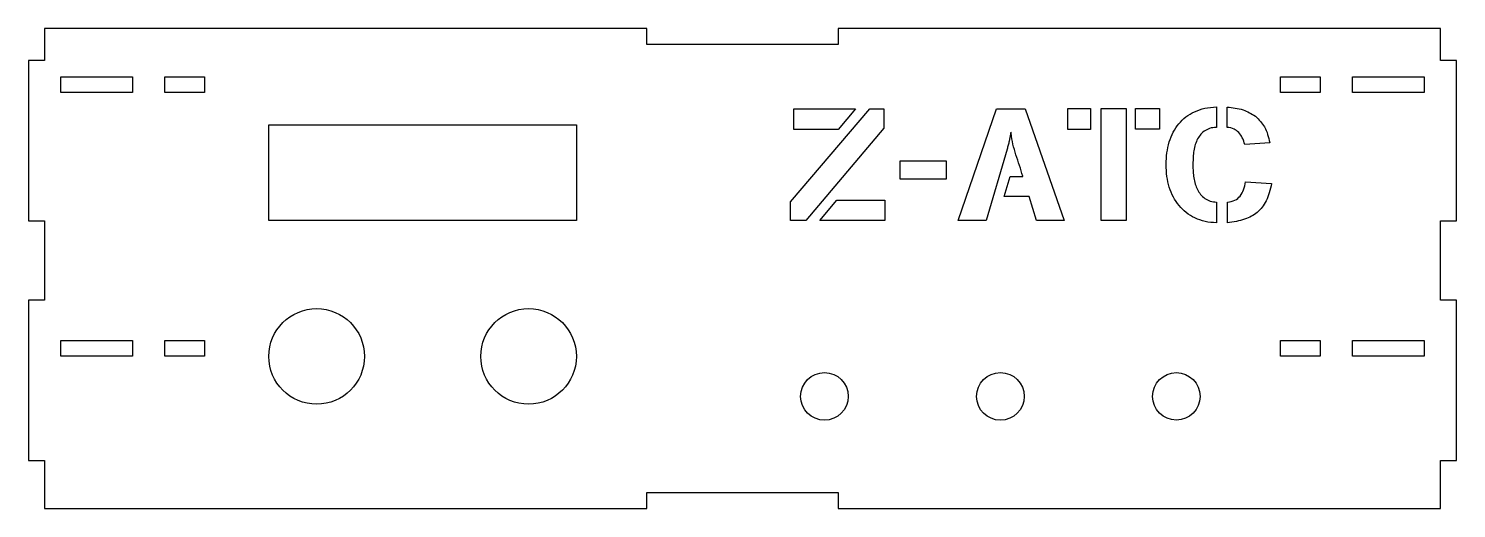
# Model space of a CAD drawing. Header units: millimetres. Extents: x -89 to 89, y -30 to 30.
import ezdxf

# ---------------------------------------------------------------- set-up
doc = ezdxf.new("R2010")
doc.units = ezdxf.units.MM
doc.layers.get('0').update_dxf_attribs({"linetype": 'CONTINUOUS'})

msp = doc.modelspace()

# ---------------------------------------------------------------- linework, layer by layer
for p, q in [((-11.97, 30.02), (-87.27, 30.02)), ((-87.27, 30.02), (-87.27, 26.02)), ((-11.97, 28.02), (-11.97, 30.02)), ((87.28, 30.02), (11.98, 30.02)), ((11.98, 30.02), (11.98, 28.02)), ((87.28, 26.02), (87.28, 30.02)), ((11.98, 28.02), (-11.97, 28.02)), ((-87.27, 26.02), (-89.27, 26.02)), ((-89.27, 26.02), (-89.27, 5.98)), ((89.28, 26.02), (87.28, 26.02)), ((89.28, 5.98), (89.28, 26.02)), ((-85.23, 22.02), (-85.23, 23.97)), ((-85.23, 23.97), (-76.27, 23.97)), ((-76.27, 23.97), (-76.27, 22.02)), ((-72.22, 22.02), (-72.22, 23.97)), ((-72.22, 23.97), (-67.28, 23.97)), ((-67.28, 23.97), (-67.28, 22.02)), ((67.28, 22.02), (67.28, 23.97)), ((67.28, 23.97), (72.23, 23.97)), ((72.23, 23.97), (72.23, 22.02)), ((76.28, 22.02), (76.28, 23.97)), ((76.28, 23.97), (85.23, 23.97)), ((85.23, 23.97), (85.23, 22.02)), ((-76.27, 22.02), (-85.23, 22.02)), ((-67.28, 22.02), (-72.22, 22.02)), ((72.23, 22.02), (67.28, 22.02)), ((85.23, 22.02), (76.28, 22.02)), ((6.01, 8.33), (15.92, 19.98)), ((6.43, 17.39), (6.43, 19.98)), ((6.43, 19.98), (14.15, 19.98)), ((14.15, 19.98), (11.96, 17.39)), ((15.92, 19.98), (17.68, 19.98)), ((17.68, 19.98), (17.68, 17.57)), ((26.96, 6.02), (31.76, 19.98)), ((31.76, 19.98), (35.33, 19.98)), ((35.33, 19.98), (40.23, 6.02)), ((40.69, 17.41), (40.69, 20)), ((40.69, 20), (43.5, 20)), ((43.5, 20), (43.5, 17.41)), ((44.85, 6.02), (44.85, 20)), ((44.85, 20), (47.98, 20)), ((47.98, 20), (47.98, 6.02)), ((49.15, 17.43), (49.15, 20)), ((49.15, 20), (52.16, 20)), ((52.16, 20), (52.16, 17.43)), ((59.26, 20.21), (59.26, 17.67)), ((60.61, 17.66), (60.61, 20.19)), ((-59.22, 6.02), (-59.22, 17.98)), ((-59.22, 17.98), (-20.77, 17.98)), ((-20.77, 17.98), (-20.77, 6.02)), ((11.96, 17.39), (6.43, 17.39)), ((17.68, 17.57), (7.9, 6.02)), ((33.57, 17.07), (33.34, 15.93)), ((43.5, 17.41), (40.69, 17.41)), ((52.16, 17.43), (49.15, 17.43)), ((59.26, 17.67), (59.26, 17.66)), ((33.08, 14.95), (30.47, 6.02)), ((65.94, 15.74), (62.81, 15.51)), ((19.71, 11.16), (19.71, 13.47)), ((19.71, 13.47), (25.48, 13.47)), ((25.48, 13.47), (25.48, 11.16)), ((25.48, 11.16), (19.71, 11.16)), ((32.74, 9.02), (33.49, 11.5)), ((33.49, 11.5), (35.06, 11.52)), ((62.89, 10.85), (66.16, 10.64)), ((35.85, 9.02), (32.74, 9.02)), ((36.77, 6.02), (35.85, 9.02)), ((6.01, 6.02), (6.01, 8.33)), ((9.66, 6.02), (11.78, 8.56)), ((11.78, 8.56), (17.8, 8.56)), ((17.8, 8.56), (17.8, 6.02)), ((59.28, 8.32), (59.28, 5.73)), ((60.63, 5.71), (60.63, 8.3)), ((-89.27, 5.98), (-87.27, 5.98)), ((-87.27, 5.98), (-87.27, -3.97)), ((-20.77, 6.02), (-59.22, 6.02)), ((7.9, 6.02), (6.01, 6.02)), ((17.8, 6.02), (9.66, 6.02)), ((30.47, 6.02), (26.96, 6.02)), ((40.23, 6.02), (36.77, 6.02)), ((47.98, 6.02), (44.85, 6.02)), ((87.28, -3.97), (87.28, 5.98)), ((87.28, 5.98), (89.28, 5.98)), ((-87.27, -3.97), (-89.27, -3.97)), ((-89.27, -3.97), (-89.27, -24.02)), ((89.28, -3.97), (87.28, -3.97)), ((89.28, -24.02), (89.28, -3.97)), ((-85.23, -9.02), (-76.27, -9.02)), ((-85.23, -10.97), (-85.23, -9.02)), ((-76.27, -9.02), (-76.27, -10.97)), ((-72.22, -9.02), (-67.28, -9.02)), ((-72.22, -10.97), (-72.22, -9.02)), ((-67.28, -9.02), (-67.28, -10.97)), ((67.28, -10.97), (67.28, -9.02)), ((67.28, -9.02), (72.23, -9.02)), ((72.23, -9.02), (72.23, -10.97)), ((76.28, -10.97), (76.28, -9.02)), ((76.28, -9.02), (85.23, -9.02)), ((85.23, -9.02), (85.23, -10.97)), ((-76.27, -10.97), (-85.23, -10.97)), ((-67.28, -10.97), (-72.22, -10.97)), ((72.23, -10.97), (67.28, -10.97)), ((85.23, -10.97), (76.28, -10.97)), ((-89.27, -24.02), (-87.27, -24.02)), ((-87.27, -24.02), (-87.27, -30.02)), ((87.28, -30.02), (87.28, -24.02)), ((87.28, -24.02), (89.28, -24.02)), ((-11.97, -30.02), (-11.97, -28.02)), ((-11.97, -28.02), (11.98, -28.02)), ((11.98, -28.02), (11.98, -30.02)), ((-87.27, -30.02), (-11.97, -30.02)), ((11.98, -30.02), (87.28, -30.02))]:
    msp.add_line(p, q)
for centre, radius in [((-53.25, -11), 5.98), ((-26.75, -11), 5.98), ((10.25, -16), 2.98), ((32.25, -16), 2.98), ((54.25, -16), 2.97)]:
    msp.add_circle(centre, radius)
for points, knots in [([(56.52, 19.62), (56.94, 19.78), (57.37, 19.95), (57.81, 20.05), (58.28, 20.15), (58.77, 20.18), (59.26, 20.21)], [-0.2857697, -0.2857697, -0.2857697, -0.2857697, -0.1494699, -0.1494699, -0.1494699, -0.0026383, -0.0026383, -0.0026383, -0.0026383]), ([(60.61, 20.19), (61.29, 20.13), (61.97, 20.07), (62.59, 19.85), (63.14, 19.66), (63.64, 19.36), (64.15, 19.06)], [-0.3772692, -0.3772692, -0.3772692, -0.3772692, -0.1755349, -0.1755349, -0.1755349, -0.000324, -0.000324, -0.000324, -0.000324]), ([(53.37, 15.83), (53.52, 16.25), (53.66, 16.67), (53.86, 17.06), (54.06, 17.42), (54.3, 17.76), (54.55, 18.1)], [-0.257856, -0.257856, -0.257856, -0.257856, -0.1253685, -0.1253685, -0.1253685, -0.0001581, -0.0001581, -0.0001581, -0.0001581]), ([(54.55, 18.1), (54.83, 18.41), (55.11, 18.71), (55.44, 18.96), (55.77, 19.22), (56.14, 19.42), (56.52, 19.62)], [-0.2509611, -0.2509611, -0.2509611, -0.2509611, -0.126997, -0.126997, -0.126997, -0.0001524, -0.0001524, -0.0001524, -0.0001524]), ([(64.15, 19.06), (64.57, 18.63), (64.98, 18.21), (65.27, 17.72), (65.61, 17.13), (65.77, 16.44), (65.94, 15.74)], [-0.3872797, -0.3872797, -0.3872797, -0.3872797, -0.212191, -0.212191, -0.212191, -0.0028555, -0.0028555, -0.0028555, -0.0028555]), ([(34.19, 14.21), (34.06, 14.65), (33.92, 15.09), (33.82, 15.55), (33.72, 16), (33.66, 16.46), (33.59, 16.92), (33.58, 16.97), (33.58, 17.02), (33.57, 17.07)], [-0.278875, -0.278875, -0.278875, -0.278875, -0.1399035, -0.1399035, -0.1399035, 0, 0, 0, 0.014694, 0.014694, 0.014694, 0.014694]), ([(57.71, 17.18), (57.71, 17.18), (57.71, 17.18), (57.71, 17.18), (57.53, 17.02), (57.35, 16.86), (57.21, 16.68), (57.06, 16.48), (56.94, 16.27), (56.82, 16.05), (56.82, 16.05), (56.82, 16.05), (56.82, 16.05)], [-0.143669, -0.143669, -0.143669, -0.143669, -0.1434293, -0.1434293, -0.1434293, -0.0727187, -0.0727187, -0.0727187, 0, 0, 0, 0.0001138, 0.0001138, 0.0001138, 0.0001138]), ([(59.26, 17.66), (58.96, 17.64), (58.67, 17.62), (58.39, 17.52), (58.15, 17.44), (57.93, 17.31), (57.71, 17.18), (57.71, 17.18), (57.71, 17.18), (57.71, 17.18)], [-0.1623001, -0.1623001, -0.1623001, -0.1623001, -0.0755794, -0.0755794, -0.0755794, 0, 0, 0, 0.0002386, 0.0002386, 0.0002386, 0.0002386]), ([(62.07, 17.02), (62.06, 17.02), (62.06, 17.02), (62.06, 17.02), (61.87, 17.18), (61.68, 17.35), (61.46, 17.45), (61.2, 17.58), (60.91, 17.62), (60.61, 17.66)], [-0.1626962, -0.1626962, -0.1626962, -0.1626962, -0.1624241, -0.1624241, -0.1624241, -0.0890126, -0.0890126, -0.0890126, -0.0021243, -0.0021243, -0.0021243, -0.0021243]), ([(62.81, 15.51), (62.72, 15.8), (62.63, 16.1), (62.49, 16.37), (62.38, 16.6), (62.22, 16.81), (62.07, 17.01), (62.07, 17.02), (62.07, 17.02), (62.07, 17.02)], [-0.1682774, -0.1682774, -0.1682774, -0.1682774, -0.0768262, -0.0768262, -0.0768262, 0, 0, 0, 0.0002755, 0.0002755, 0.0002755, 0.0002755]), ([(33.34, 15.93), (33.31, 15.76), (33.27, 15.6), (33.23, 15.44), (33.18, 15.28), (33.13, 15.11), (33.08, 14.95), (33.08, 14.95), (33.08, 14.95), (33.08, 14.95)], [-0.1014248, -0.1014248, -0.1014248, -0.1014248, -0.05158, -0.05158, -0.05158, 0, 0, 0, 0.0000656, 0.0000656, 0.0000656, 0.0000656]), ([(52.97, 13), (52.99, 13.5), (53, 13.99), (53.07, 14.48), (53.14, 14.93), (53.25, 15.38), (53.37, 15.83)], [-0.2875328, -0.2875328, -0.2875328, -0.2875328, -0.1392695, -0.1392695, -0.1392695, -0.0000996, -0.0000996, -0.0000996, -0.0000996]), ([(56.4, 14.54), (56.4, 14.54), (56.4, 14.54), (56.4, 14.54), (56.38, 14.27), (56.36, 14), (56.34, 13.73), (56.33, 13.46), (56.33, 13.19), (56.32, 12.92), (56.32, 12.92), (56.32, 12.92), (56.32, 12.92)], [-0.1623254, -0.1623254, -0.1623254, -0.1623254, -0.1622455, -0.1622455, -0.1622455, -0.0805248, -0.0805248, -0.0805248, 0, 0, 0, 0.0000407, 0.0000407, 0.0000407, 0.0000407]), ([(56.82, 16.05), (56.82, 16.05), (56.82, 16.05), (56.82, 16.05), (56.73, 15.82), (56.63, 15.58), (56.56, 15.34), (56.48, 15.08), (56.44, 14.81), (56.4, 14.54), (56.4, 14.54), (56.4, 14.54), (56.4, 14.54)], [-0.1564272, -0.1564272, -0.1564272, -0.1564272, -0.1563129, -0.1563129, -0.1563129, -0.0809969, -0.0809969, -0.0809969, 0, 0, 0, 0.0000796, 0.0000796, 0.0000796, 0.0000796]), ([(35.06, 11.52), (35.06, 11.53), (35.05, 11.54), (35.05, 11.55), (34.91, 11.99), (34.78, 12.44), (34.64, 12.88), (34.49, 13.33), (34.34, 13.77), (34.19, 14.21)], [-0.2829047, -0.2829047, -0.2829047, -0.2829047, -0.2795747, -0.2795747, -0.2795747, -0.1397731, -0.1397731, -0.1397731, -0.000043, -0.000043, -0.000043, -0.000043]), ([(53.37, 10.17), (53.25, 10.62), (53.14, 11.07), (53.07, 11.53), (53, 12.02), (52.99, 12.51), (52.97, 13)], [-0.2874666, -0.2874666, -0.2874666, -0.2874666, -0.1473398, -0.1473398, -0.1473398, -0.0000741, -0.0000741, -0.0000741, -0.0000741]), ([(56.32, 12.92), (56.32, 12.92), (56.32, 12.92), (56.32, 12.92), (56.33, 12.66), (56.33, 12.39), (56.35, 12.13), (56.37, 11.87), (56.41, 11.6), (56.44, 11.34), (56.44, 11.34), (56.44, 11.34), (56.44, 11.34)], [-0.1586059, -0.1586059, -0.1586059, -0.1586059, -0.1585652, -0.1585652, -0.1585652, -0.0800079, -0.0800079, -0.0800079, 0, 0, 0, 0.0000606, 0.0000606, 0.0000606, 0.0000606]), ([(56.44, 11.34), (56.44, 11.34), (56.44, 11.34), (56.44, 11.34), (56.49, 11.08), (56.54, 10.82), (56.61, 10.57), (56.69, 10.33), (56.78, 10.1), (56.88, 9.87), (56.88, 9.87), (56.88, 9.87), (56.88, 9.87)], [-0.1529869, -0.1529869, -0.1529869, -0.1529869, -0.1529264, -0.1529264, -0.1529264, -0.0745603, -0.0745603, -0.0745603, 0, 0, 0, 0.0001509, 0.0001509, 0.0001509, 0.0001509]), ([(62.25, 9.06), (62.25, 9.06), (62.25, 9.07), (62.25, 9.07), (62.4, 9.32), (62.56, 9.57), (62.66, 9.84), (62.78, 10.16), (62.84, 10.51), (62.89, 10.85)], [-0.1931159, -0.1931159, -0.1931159, -0.1931159, -0.192772, -0.192772, -0.192772, -0.1055368, -0.1055368, -0.1055368, -0.0022755, -0.0022755, -0.0022755, -0.0022755]), ([(54.59, 7.88), (54.33, 8.22), (54.08, 8.57), (53.88, 8.94), (53.68, 9.33), (53.52, 9.75), (53.37, 10.17)], [-0.2613908, -0.2613908, -0.2613908, -0.2613908, -0.1338077, -0.1338077, -0.1338077, -0.0001191, -0.0001191, -0.0001191, -0.0001191]), ([(56.88, 9.87), (56.88, 9.87), (56.88, 9.87), (56.89, 9.87), (57.01, 9.66), (57.13, 9.45), (57.29, 9.26), (57.44, 9.07), (57.63, 8.92), (57.81, 8.76), (57.81, 8.76), (57.81, 8.76), (57.81, 8.76)], [-0.144471, -0.144471, -0.144471, -0.144471, -0.1443207, -0.1443207, -0.1443207, -0.0717931, -0.0717931, -0.0717931, 0, 0, 0, 0.000229, 0.000229, 0.000229, 0.000229]), ([(60.63, 8.3), (60.96, 8.35), (61.29, 8.4), (61.58, 8.55), (61.82, 8.67), (62.03, 8.87), (62.24, 9.06), (62.24, 9.06), (62.25, 9.06), (62.25, 9.06)], [-0.1804783, -0.1804783, -0.1804783, -0.1804783, -0.0834086, -0.0834086, -0.0834086, 0, 0, 0, 0.0003397, 0.0003397, 0.0003397, 0.0003397]), ([(66.16, 10.64), (66.08, 10.24), (66, 9.84), (65.87, 9.46), (65.77, 9.12), (65.63, 8.8), (65.48, 8.47)], [-0.2279884, -0.2279884, -0.2279884, -0.2279884, -0.1064049, -0.1064049, -0.1064049, -0.0001214, -0.0001214, -0.0001214, -0.0001214]), ([(56.56, 6.32), (56.18, 6.53), (55.81, 6.74), (55.48, 7), (55.15, 7.26), (54.87, 7.57), (54.59, 7.88)], [-0.2534084, -0.2534084, -0.2534084, -0.2534084, -0.1255159, -0.1255159, -0.1255159, -0.0001371, -0.0001371, -0.0001371, -0.0001371]), ([(57.81, 8.76), (57.81, 8.76), (57.81, 8.76), (57.81, 8.76), (58.03, 8.63), (58.25, 8.51), (58.48, 8.44), (58.74, 8.35), (59.01, 8.33), (59.28, 8.32)], [-0.1564497, -0.1564497, -0.1564497, -0.1564497, -0.1562219, -0.1562219, -0.1562219, -0.0828734, -0.0828734, -0.0828734, -0.002303, -0.002303, -0.002303, -0.002303]), ([(65.48, 8.47), (65.33, 8.19), (65.18, 7.92), (64.99, 7.67), (64.81, 7.44), (64.59, 7.23), (64.37, 7.02)], [-0.1848333, -0.1848333, -0.1848333, -0.1848333, -0.09019, -0.09019, -0.09019, -0.0001504, -0.0001504, -0.0001504, -0.0001504]), ([(59.28, 5.73), (58.79, 5.75), (58.31, 5.78), (57.84, 5.88), (57.4, 5.98), (56.98, 6.15), (56.56, 6.32)], [-0.2815527, -0.2815527, -0.2815527, -0.2815527, -0.1362974, -0.1362974, -0.1362974, -0.0001554, -0.0001554, -0.0001554, -0.0001554]), ([(62.78, 6.16), (62.44, 6.07), (62.11, 5.97), (61.77, 5.9), (61.39, 5.82), (61.01, 5.76), (60.63, 5.71)], [-0.2229355, -0.2229355, -0.2229355, -0.2229355, -0.1181207, -0.1181207, -0.1181207, -0.0028796, -0.0028796, -0.0028796, -0.0028796]), ([(64.37, 7.02), (64.13, 6.84), (63.9, 6.67), (63.64, 6.53), (63.37, 6.38), (63.08, 6.27), (62.78, 6.16)], [-0.182396, -0.182396, -0.182396, -0.182396, -0.0943464, -0.0943464, -0.0943464, -0.0000872, -0.0000872, -0.0000872, -0.0000872])]:
    msp.add_open_spline(points, degree=3, knots=knots)

doc.saveas('drawing.dxf')
